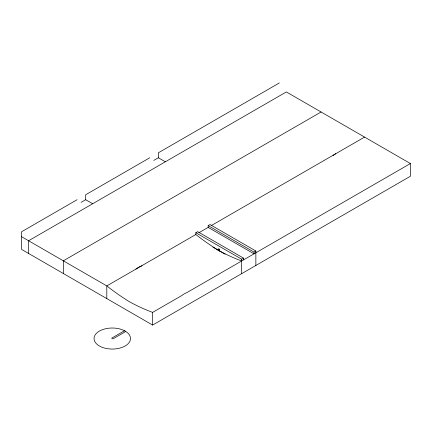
<?xml version="1.0" encoding="UTF-8"?>
<svg xmlns="http://www.w3.org/2000/svg" width="432" height="432" viewBox="0 0 432 432"><rect width="100%" height="100%" fill="white"/><g stroke="black" fill="none" stroke-linecap="round" stroke-linejoin="round"><path stroke-width="0.65" d="M333.018 155.455L335.761 153.722M77.096 199.719L21.6 231.763L21.6 249.415L152.631 325.064L410.4 176.245L410.4 163.55L286.351 91.935L28.582 240.754L28.582 253.449M149.785 157.756L85.687 194.762L85.687 199.719L92.669 203.753M279.369 82.939L158.377 152.793L158.377 157.756L165.359 161.784M81.103 202.365L85.687 199.719M153.797 160.402L158.377 157.756M321.095 111.991L63.326 260.815L63.326 273.505M241.677 260.966A215.32 124.313 60 0 1 228.35 255.377L226.438 254.459A215.32 124.313 60 0 1 220.682 251.537L216.837 249.318A215.32 124.313 60 0 1 195.842 234.506L195.842 232.74L197.699 231.671L243.529 258.131L243.529 259.891M208.175 225.623L254.005 252.083L254.005 253.843L208.175 227.383L208.175 225.623L210.028 224.548L255.863 251.008L255.863 265.469M195.842 234.506L106.801 285.914L21.6 236.72M198.866 232.762L208.175 227.383M211.194 225.639L364.57 137.09M218.057 250.074L219.758 249.091M195.842 232.74L241.677 259.2L243.529 258.131M254.005 252.083L255.863 251.008M106.801 298.604L106.801 285.914A215.32 124.313 60 0 0 129.719 301.914A215.32 124.313 60 0 0 137.392 305.867L139.309 306.785A215.32 124.313 60 0 0 152.631 312.374L181.764 295.553A19.721 11.389 -60 0 1 186.678 292.718L410.4 163.55M124.47 330.75L111.623 338.164L112.909 338.909L125.755 331.49M212.944 247.147L225.142 254.194M218.155 250.268L218.014 249.988A1.215 0.702 60 0 1 218.759 248.929A1.215 0.702 60 0 1 219.505 250.846L219.37 250.97A1.215 0.702 60 0 1 219.191 251.024M241.677 259.2L241.677 273.656M152.631 312.374L152.631 325.064M135.934 269.093A19.721 11.389 -60 0 1 140.848 266.258A254.27 146.804 -60 0 0 142.058 265.783M125.156 331.096L123.363 330.188A18.225 10.525 0 0 0 94.473 336.258A18.225 10.525 0 0 0 116.213 348.813A18.225 10.525 0 0 0 126.727 332.132L125.156 331.096"/></g></svg>
